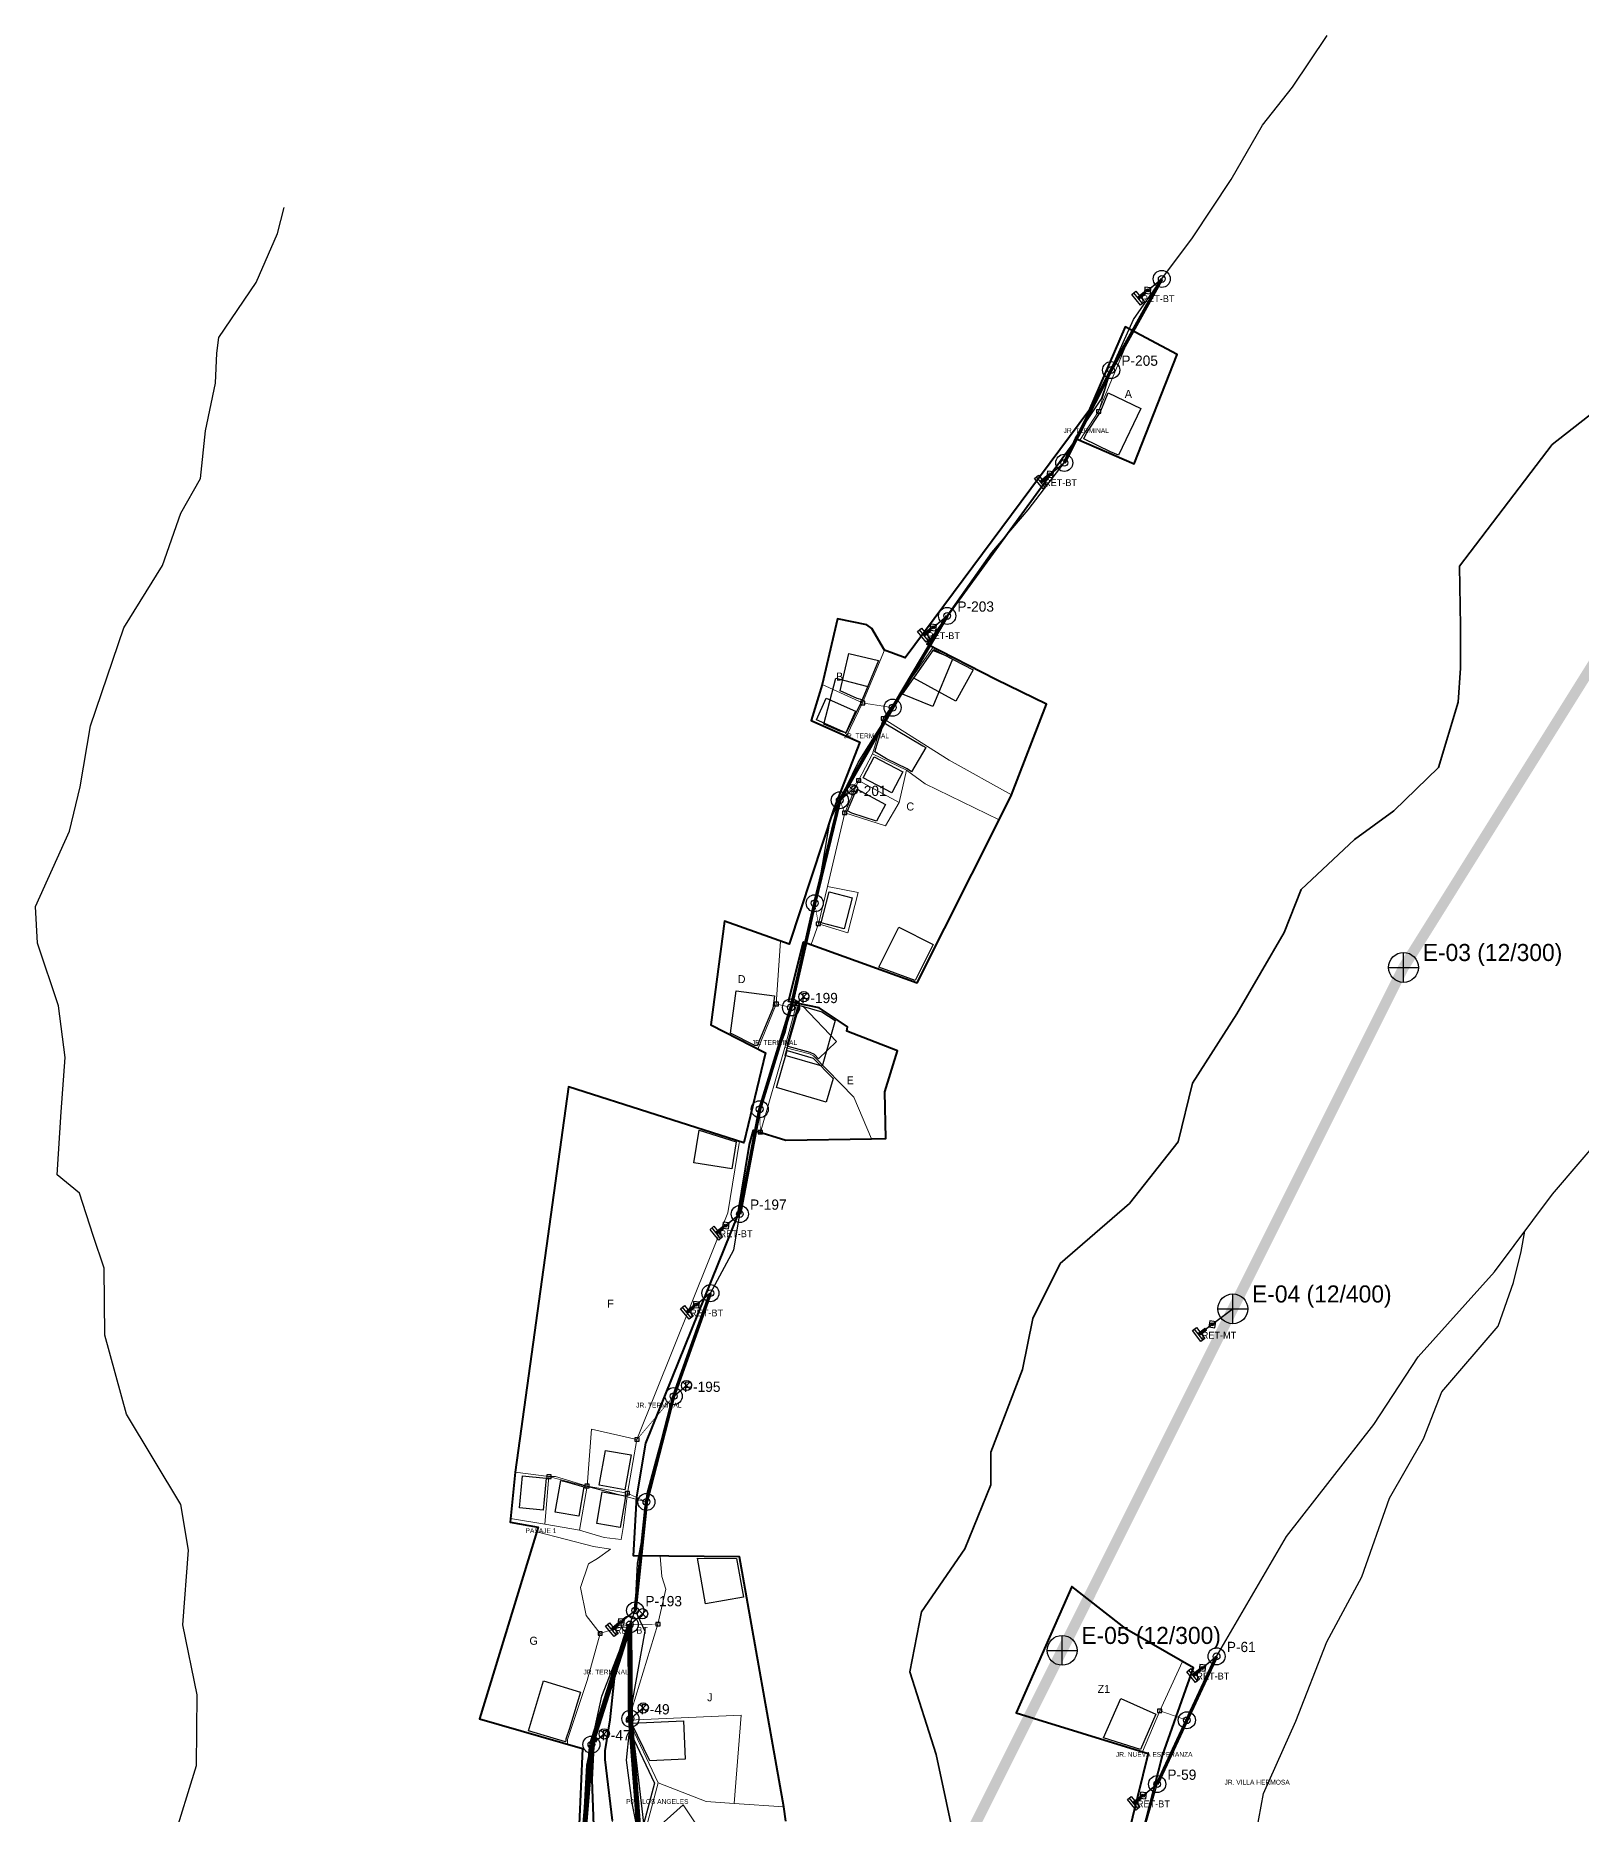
# Model space of a CAD drawing. Header units: metres. Extents: x 425183 to 427629, y 8434421 to 8436790.
# Drawn here: x 425289.5 to 425651.7, y 8436291.6 to 8436708.3 of the extents above; entities that cross this region are included whole.
import ezdxf
from ezdxf.enums import TextEntityAlignment as Align

# ---------------------------------------------------------------- set-up
doc = ezdxf.new("R2010")
doc.units = ezdxf.units.M
for name, color, linetype in [('01_RED_MT_10KV_CONDUCTOR', 1, 'Continuous'), ('02_POSTES_MT_10KV', 1, 'Continuous'), ('04_RETENIDAS_MT_BT', 6, 'Continuous'), ('05_RED_BT_TRONCAL_CAAI', 3, 'Continuous'), ('06_RED_BT_DERIVACION_CAAI', 4, 'Continuous'), ('07_POSTES_BT_CAC', 5, 'Continuous'), ('08_ALUMBRADO_PUBLICO_LED', 30, 'Continuous'), ('08_TOPONIMIA_ROTULOS', 7, 'Continuous'), ('11_ACOMETIDAS_DOMICILIARIAS', 4, 'Continuous'), ('12_CAJAS_PORTAMEDIDOR_LT', 2, 'Continuous')]:
    doc.layers.add(name, color=color, linetype=linetype)
for name, color, linetype, lineweight in [('01_RIOS_Y_CUENCAS', 140, 'Continuous', 35), ('02_CALLES_Y_VIAS', 7, 'Continuous', 25), ('03_MANZANAS_ROTULOS', 6, 'Continuous', 35), ('04_LOTES_PREDIALES', 7, 'Continuous', 15), ('06_HUELLAS_CASAS_COMPLEMENTO', 4, 'Continuous', 25), ('07_EQUIPAMIENTOS', 3, 'Continuous', 40)]:
    doc.layers.add(name, color=color, linetype=linetype, lineweight=lineweight)

msp = doc.modelspace()

# ---------------------------------------------------------------- linework, layer by layer
at = {"layer": '01_RED_MT_10KV_CONDUCTOR', "color": 1, "const_width": 2.5}
for points in [[(425660, 8436570), (425610, 8436490)], [(425610, 8436490), (425570, 8436410)], [(425570, 8436410), (425530, 8436330)], [(425530, 8436330), (425490, 8436250)]]:
    msp.add_lwpolyline(points, dxfattribs=at)
at = {"layer": '01_RIOS_Y_CUENCAS'}
msp.add_lwpolyline([(425505.35, 8436282.94), (425500.45, 8436305.63), (425494.32, 8436324.94), (425497.07, 8436339.05), (425507.19, 8436353.76), (425513.32, 8436368.79), (425513.32, 8436376.45), (425520.68, 8436395.77), (425523.13, 8436407.72), (425529.57, 8436420.6), (425545.82, 8436434.7), (425557.17, 8436449.11), (425560.54, 8436462.91), (425570.96, 8436479.16), (425582, 8436498.17), (425585.98, 8436508.28), (425598.55, 8436519.93), (425607.75, 8436526.68), (425618.18, 8436536.8), (425622.78, 8436552.13), (425623.39, 8436560.1), (425623.39, 8436569.91), (425623.08, 8436584.01), (425644.85, 8436612.52), (425676.12, 8436637.05)], dxfattribs=at)
at = {"layer": '02_CALLES_Y_VIAS'}
for points in [[(425429.96, 8436339.34), (425430.49, 8436350.45), (425432.02, 8436358.34), (425432.79, 8436366.85), (425435.32, 8436376.43), (425439, 8436389.62), (425447.58, 8436413.68), (425453.1, 8436423.8), (425454.48, 8436432.23), (425456.93, 8436443.42), (425458.77, 8436455.53), (425461.99, 8436466.42), (425465.21, 8436475), (425467.97, 8436487.26), (425473.33, 8436510.72), (425475.63, 8436524.51), (425482.22, 8436538), (425495.1, 8436558.55), (425503.07, 8436572.34), (425513.5, 8436587.21), (425522.08, 8436597.18), (425530.51, 8436608.21), (425533.12, 8436614.04), (425539.25, 8436623.24), (425541.86, 8436631.05), (425546.76, 8436641.78), (425553.35, 8436651.29), (425560.56, 8436660.95), (425569.6, 8436674.59), (425576.96, 8436687.31), (425584.01, 8436696.2), (425592.14, 8436708.31)], [(425321.65, 8436285.07), (425327.17, 8436303), (425327.32, 8436319.56), (425323.95, 8436335.96), (425325.33, 8436353.44), (425323.49, 8436364.17), (425310.77, 8436385.32), (425305.71, 8436403.87), (425305.55, 8436419.51), (425302.95, 8436427.17), (425299.73, 8436437.14), (425294.52, 8436441.43), (425295.44, 8436456.15), (425296.36, 8436468.87), (425294.82, 8436480.98), (425289.92, 8436495.69), (425289.46, 8436504.28), (425297.43, 8436521.91), (425299.88, 8436532.33), (425302.33, 8436546.59), (425310.15, 8436569.58), (425319.2, 8436584.15), (425323.49, 8436596.41), (425328.09, 8436604.53), (425329.31, 8436615.72), (425331.61, 8436626.84), (425331.92, 8436633.89), (425332.38, 8436637.57), (425341.12, 8436650.44), (425346.18, 8436661.94), (425347.71, 8436668.07)], [(425541.91, 8436262.44), (425552.27, 8436298.67), (425566.19, 8436328.6), (425582.55, 8436356.68), (425603.02, 8436382.92), (425613.44, 8436398.73), (425631.32, 8436418.65), (425644.9, 8436436.89), (425663.89, 8436459.03), (425681.96, 8436477.65), (425693.88, 8436491.8), (425729.48, 8436520.68)], [(425574.98, 8436284.58), (425577.19, 8436296.47), (425584.8, 8436313.39), (425592.03, 8436331.97), (425600.21, 8436347.22), (425606.69, 8436365.62), (425614.69, 8436379.57), (425618.95, 8436390.53), (425632.17, 8436405.98), (425635.74, 8436416.16), (425637.59, 8436423.45), (425638.46, 8436428.24)], [(425417.07, 8436274.69), (425418.67, 8436303.1), (425422.17, 8436319.27), (425429.96, 8436339.34), (425432.21, 8436334.52), (425429.27, 8436317.99), (425427.82, 8436304.24), (425429.16, 8436294.22), (425432.19, 8436279.01)]]:
    msp.add_lwpolyline(points, dxfattribs=at)
at = {"layer": '02_POSTES_MT_10KV', "color": 1}
for p, q in [((425610, 8436486.5), (425610, 8436493.5)), ((425606.5, 8436490), (425613.5, 8436490)), ((425570, 8436406.5), (425570, 8436413.5)), ((425566.5, 8436410), (425573.5, 8436410)), ((425530, 8436326.5), (425530, 8436333.5)), ((425526.5, 8436330), (425533.5, 8436330))]:
    msp.add_line(p, q, dxfattribs=at)
for centre in [(425610, 8436490), (425570, 8436410), (425530, 8436330)]:
    msp.add_circle(centre, 3.5, dxfattribs=at)
at = {"layer": '04_LOTES_PREDIALES'}
for points in [[(425556.96, 8436633.63), (425546.44, 8436639.2), (425538.54, 8436620.23), (425534.14, 8436613.49), (425546.86, 8436608), (425556.96, 8436633.63)], [(425546.44, 8436639.2), (425556.96, 8436633.63), (425546.86, 8436608), (425534.14, 8436613.49), (425538.54, 8436620.23), (425546.44, 8436639.2)], [(425477.37, 8436571.68), (425484.27, 8436570.27), (425485.45, 8436569.41), (425488.42, 8436564.32), (425483.26, 8436551.95), (425479.47, 8436544.18), (425471.19, 8436547.82), (425473.74, 8436556.25), (425477.37, 8436571.68)], [(425488.42, 8436564.32), (425485.45, 8436569.41), (425484.27, 8436570.27), (425477.37, 8436571.68), (425473.74, 8436556.25), (425483.26, 8436551.95), (425488.42, 8436564.32)], [(425499.8, 8436564.99), (425514.48, 8436557.45), (425526.34, 8436551.65), (425518.16, 8436530.42), (425515.25, 8436524.61), (425496.07, 8436486.35), (425471.19, 8436495.34), (425472.9, 8436500.2), (425475.03, 8436508.94), (425479.06, 8436526.23), (425482.31, 8436533.81), (425485.54, 8436540.03), (425488.08, 8436548.29), (425499.8, 8436564.99)], [(425526.34, 8436551.65), (425514.48, 8436557.45), (425499.8, 8436564.99), (425488.08, 8436548.29), (425503.52, 8436538.56), (425518.16, 8436530.42), (425526.34, 8436551.65)], [(425483.26, 8436551.95), (425473.74, 8436556.25), (425471.19, 8436547.82), (425479.47, 8436544.18), (425483.26, 8436551.95)], [(425488.08, 8436548.29), (425485.54, 8436540.03), (425493.51, 8436536.19), (425497.88, 8436533.01), (425515.25, 8436524.61), (425518.16, 8436530.42), (425503.52, 8436538.56), (425488.08, 8436548.29)], [(425475.03, 8436508.94), (425482.24, 8436507.52), (425479.78, 8436498.08), (425472.9, 8436500.2), (425471.19, 8436495.34), (425496.07, 8436486.35), (425515.25, 8436524.61), (425497.88, 8436533.01), (425493.51, 8436536.19), (425491.79, 8436528.63), (425488.59, 8436523.2), (425479.06, 8436526.23), (425475.03, 8436508.94)], [(425493.51, 8436536.19), (425485.54, 8436540.03), (425482.31, 8436533.81), (425491.79, 8436528.63), (425493.51, 8436536.19)], [(425482.31, 8436533.81), (425479.06, 8436526.23), (425488.59, 8436523.2), (425491.79, 8436528.63), (425482.31, 8436533.81)], [(425482.24, 8436507.52), (425475.03, 8436508.94), (425472.9, 8436500.2), (425479.78, 8436498.08), (425482.24, 8436507.52)], [(425464.04, 8436496.14), (425450.9, 8436500.8), (425447.7, 8436476.51), (425458.69, 8436470.88), (425463.03, 8436481.42), (425464.04, 8436496.14)], [(425450.9, 8436500.8), (425464.04, 8436496.14), (425463.03, 8436481.42), (425458.69, 8436470.88), (425447.7, 8436476.51), (425450.9, 8436500.8)], [(425467.87, 8436481.59), (425473.06, 8436480.51), (425479.73, 8436476.09), (425479.54, 8436475.06), (425491.42, 8436470.43), (425488.48, 8436460.87), (425488.7, 8436449.93), (425485.3, 8436449.86), (425465.3, 8436449.5), (425459.29, 8436451.39), (425465.03, 8436471.22), (425467.87, 8436481.59)], [(425491.42, 8436470.43), (425479.54, 8436475.06), (425479.73, 8436476.09), (425473.06, 8436480.51), (425467.87, 8436481.59), (425465.03, 8436471.22), (425470.79, 8436469.72), (425471.72, 8436469.25), (425481.21, 8436459.64), (425485.3, 8436449.86), (425488.7, 8436449.93), (425488.48, 8436460.87), (425491.42, 8436470.43)], [(425471.72, 8436469.25), (425470.79, 8436469.72), (425465.03, 8436471.22), (425459.29, 8436451.39), (425465.3, 8436449.5), (425485.3, 8436449.86), (425481.21, 8436459.64), (425471.72, 8436469.25)], [(425414.3, 8436462.01), (425454.38, 8436449.28), (425451.69, 8436432.5), (425430.38, 8436379.42), (425428.13, 8436366.82), (425427.26, 8436359.22), (425426.67, 8436355.97), (425422.7, 8436356.46), (425416.89, 8436358.15), (425408.76, 8436359.54), (425400.73, 8436360.92), (425401.82, 8436371.77), (425414.3, 8436462.01)], [(425401.82, 8436371.77), (425409.75, 8436370.7), (425411.3, 8436370.7), (425418.68, 8436368.5), (425419.7, 8436381.86), (425430.38, 8436379.42), (425451.69, 8436432.5), (425454.38, 8436449.28), (425414.3, 8436462.01), (425401.82, 8436371.77)], [(425430.38, 8436379.42), (425419.7, 8436381.86), (425418.68, 8436368.5), (425428.13, 8436366.82), (425430.38, 8436379.42)], [(425401.82, 8436371.77), (425400.73, 8436360.92), (425408.76, 8436359.54), (425409.75, 8436370.7), (425401.82, 8436371.77)], [(425418.68, 8436368.5), (425411.3, 8436370.7), (425409.75, 8436370.7), (425408.76, 8436359.54), (425416.89, 8436358.15), (425418.68, 8436368.5)], [(425427.26, 8436359.22), (425428.13, 8436366.82), (425418.68, 8436368.5), (425416.89, 8436358.15), (425422.7, 8436356.46), (425426.67, 8436355.97), (425427.26, 8436359.22)], [(425393.52, 8436313.94), (425414.09, 8436308.04), (425414.1, 8436309.09), (425418.71, 8436322.94), (425421.75, 8436333.98), (425418.51, 8436338.17), (425417.18, 8436344.74), (425419.02, 8436350.29), (425421.14, 8436351.5), (425424.16, 8436353.73), (425420.2, 8436354.31), (425406.9, 8436357.79), (425393.52, 8436313.94)], [(425406.9, 8436357.79), (425420.2, 8436354.31), (425424.16, 8436353.73), (425421.14, 8436351.5), (425419.02, 8436350.29), (425417.18, 8436344.74), (425418.51, 8436338.17), (425421.75, 8436333.98), (425418.71, 8436322.94), (425414.1, 8436309.09), (425414.09, 8436308.04), (425393.52, 8436313.94), (425406.9, 8436357.79)], [(425436.18, 8436347.3), (425437.11, 8436344.3), (425435.29, 8436336.15), (425428.36, 8436313.64), (425454.79, 8436314.8), (425453.19, 8436294.16), (425464.76, 8436293.37), (425454.38, 8436351.91), (425435.83, 8436352.09), (425436.18, 8436347.3)], [(425545.17, 8436334.87), (425532.25, 8436344.97), (425519.24, 8436315.4), (425548.8, 8436306.23), (425552.89, 8436315.85), (425558.18, 8436327.4), (425545.17, 8436334.87)], [(425532.25, 8436344.97), (425545.17, 8436334.87), (425558.18, 8436327.4), (425552.89, 8436315.85), (425548.8, 8436306.23), (425519.24, 8436315.4), (425532.25, 8436344.97)], [(425422.85, 8436304.43), (425422.88, 8436306.43), (425423.99, 8436313.75), (425425.01, 8436323.4), (425422.72, 8436316.68), (425420.36, 8436309.03), (425419.87, 8436299.65), (425420.25, 8436288.95), (425419.21, 8436281.12), (425425.92, 8436282.2), (425424.53, 8436290.13), (425422.85, 8436304.43)], [(425435.37, 8436298.98), (425446.6, 8436294.61), (425453.19, 8436294.16), (425454.79, 8436314.8), (425428.36, 8436313.64), (425435.37, 8436298.98)], [(425435.37, 8436298.98), (425428.36, 8436313.64), (425432.2, 8436280.56), (425433.22, 8436276.43), (425433.12, 8436280.28), (425432.5, 8436288.41), (425435.37, 8436298.98)], [(425448.86, 8436275.23), (425444.48, 8436288.89), (425441.22, 8436293.81), (425435.29, 8436288.5), (425434.95, 8436278.71), (425436.59, 8436261.19), (425450.02, 8436262.53), (425448.86, 8436275.23)]]:
    msp.add_lwpolyline(points, close=True, dxfattribs=at)
at = {"layer": '04_RETENIDAS_MT_BT', "color": 7}
for p, q in [((425548.86, 8436645.55), (425546.84, 8436648.03)), ((425526.02, 8436602.47), (425524, 8436604.95)), ((425498.58, 8436566.6), (425496.56, 8436569.08)), ((425449.99, 8436426.49), (425447.97, 8436428.97)), ((425443.09, 8436407.94), (425441.07, 8436410.42)), ((425562.96, 8436402.72), (425561.04, 8436405.28)), ((425425.47, 8436333.6), (425423.45, 8436336.08)), ((425561.7, 8436322.86), (425559.68, 8436325.34)), ((425547.78, 8436292.93), (425545.76, 8436295.41))]:
    msp.add_line(p, q, dxfattribs=at)
at = {"layer": '04_RETENIDAS_MT_BT', "color": 2, "const_width": 0.85}
for points in [[(425549.55, 8436648.18), (425547.85, 8436646.79)], [(425526.71, 8436605.1), (425525.01, 8436603.71)], [(425499.27, 8436569.23), (425497.57, 8436567.84)], [(425450.68, 8436429.12), (425448.98, 8436427.73)], [(425443.78, 8436410.57), (425442.08, 8436409.18)], [(425563.76, 8436405.32), (425562, 8436404)], [(425426.16, 8436336.23), (425424.46, 8436334.84)], [(425562.39, 8436325.49), (425560.69, 8436324.1)], [(425548.47, 8436295.56), (425546.77, 8436294.17)]]:
    msp.add_lwpolyline(points, dxfattribs=at)
at = {"layer": '04_RETENIDAS_MT_BT', "color": 6, "const_width": 0.35}
for points in [[(425553.35, 8436651.29), (425547.85, 8436646.79)], [(425530.51, 8436608.21), (425525.01, 8436603.71)], [(425503.07, 8436572.34), (425497.57, 8436567.84)], [(425454.48, 8436432.23), (425448.98, 8436427.73)], [(425447.58, 8436413.68), (425442.08, 8436409.18)], [(425570, 8436410), (425562, 8436404)], [(425429.96, 8436339.34), (425424.46, 8436334.84)], [(425566.19, 8436328.6), (425560.69, 8436324.1)], [(425552.27, 8436298.67), (425546.77, 8436294.17)]]:
    msp.add_lwpolyline(points, dxfattribs=at)
at = {"layer": '04_RETENIDAS_MT_BT', "color": 2}
for points in [[(425549.28, 8436647.96), (425550.68, 8436647.82), (425550.82, 8436649.22), (425549.42, 8436649.36), (425549.28, 8436647.96)], [(425526.44, 8436604.88), (425527.84, 8436604.74), (425527.98, 8436606.14), (425526.58, 8436606.28), (425526.44, 8436604.88)], [(425499, 8436569.01), (425500.4, 8436568.87), (425500.54, 8436570.27), (425499.14, 8436570.41), (425499, 8436569.01)], [(425450.41, 8436428.9), (425451.81, 8436428.76), (425451.95, 8436430.16), (425450.55, 8436430.3), (425450.41, 8436428.9)], [(425443.51, 8436410.35), (425444.91, 8436410.21), (425445.05, 8436411.61), (425443.65, 8436411.75), (425443.51, 8436410.35)], [(425564.4, 8436405.8), (425565.8, 8436405.6), (425566, 8436407), (425564.6, 8436407.2), (425564.4, 8436405.8)], [(425425.89, 8436336.01), (425427.29, 8436335.87), (425427.43, 8436337.27), (425426.03, 8436337.41), (425425.89, 8436336.01)], [(425562.12, 8436325.27), (425563.52, 8436325.13), (425563.66, 8436326.53), (425562.26, 8436326.67), (425562.12, 8436325.27)], [(425548.2, 8436295.34), (425549.6, 8436295.2), (425549.74, 8436296.6), (425548.34, 8436296.74), (425548.2, 8436295.34)]]:
    msp.add_lwpolyline(points, dxfattribs=at)
at = {"layer": '04_RETENIDAS_MT_BT', "color": 6}
for points in [[(425548.4, 8436645.17), (425546.37, 8436647.65), (425547.3, 8436648.41), (425549.33, 8436645.93), (425548.4, 8436645.17)], [(425525.56, 8436602.09), (425523.53, 8436604.57), (425524.46, 8436605.33), (425526.49, 8436602.85), (425525.56, 8436602.09)], [(425498.12, 8436566.22), (425496.09, 8436568.7), (425497.02, 8436569.46), (425499.05, 8436566.98), (425498.12, 8436566.22)], [(425449.53, 8436426.11), (425447.5, 8436428.59), (425448.43, 8436429.35), (425450.46, 8436426.87), (425449.53, 8436426.11)], [(425442.63, 8436407.56), (425440.6, 8436410.04), (425441.53, 8436410.8), (425443.56, 8436408.32), (425442.63, 8436407.56)], [(425562.48, 8436402.36), (425560.56, 8436404.92), (425561.52, 8436405.64), (425563.44, 8436403.08), (425562.48, 8436402.36)], [(425425.01, 8436333.22), (425422.98, 8436335.7), (425423.91, 8436336.46), (425425.94, 8436333.98), (425425.01, 8436333.22)], [(425561.24, 8436322.48), (425559.21, 8436324.96), (425560.14, 8436325.72), (425562.17, 8436323.24), (425561.24, 8436322.48)], [(425547.32, 8436292.55), (425545.29, 8436295.03), (425546.22, 8436295.79), (425548.25, 8436293.31), (425547.32, 8436292.55)]]:
    msp.add_lwpolyline(points, dxfattribs=at)
at = {"layer": '04_RETENIDAS_MT_BT', "color": 2}
for centre in [(425550.05, 8436648.59), (425527.21, 8436605.51), (425499.77, 8436569.64), (425451.18, 8436429.53), (425444.28, 8436410.98), (425565.2, 8436406.4), (425426.66, 8436336.64), (425562.89, 8436325.9), (425548.97, 8436295.97)]:
    msp.add_circle(centre, 0.35, dxfattribs=at)
at = {"layer": '05_RED_BT_TRONCAL_CAAI', "color": 3, "const_width": 1.2}
for points in [[(425419.71, 8436307.92), (425428.69, 8436336.07)], [(425428.69, 8436336.07), (425428.85, 8436314)], [(425428.85, 8436314), (425431.06, 8436284.7)], [(425417.28, 8436278.44), (425419.71, 8436307.92)]]:
    msp.add_lwpolyline(points, dxfattribs=at)
at = {"layer": '06_HUELLAS_CASAS_COMPLEMENTO'}
for points in [[(425541.34, 8436610.82), (425535.07, 8436613.82), (425535.73, 8436615.19), (425538.9, 8436620.04), (425540.79, 8436624.59), (425548.48, 8436620.91), (425543.25, 8436609.99), (425541.34, 8436610.82)], [(425541.34, 8436610.82), (425535.07, 8436613.82), (425535.73, 8436615.19), (425538.9, 8436620.04), (425540.79, 8436624.59), (425548.48, 8436620.91), (425543.25, 8436609.99), (425541.34, 8436610.82)], [(425483.14, 8436552.7), (425481.96, 8436552.98), (425477.99, 8436554.77), (425480.04, 8436563.52), (425486.97, 8436561.89), (425483.14, 8436552.7)], [(425504.29, 8436562.23), (425499.74, 8436551.09), (425492.59, 8436554.02), (425499.77, 8436564.25), (425502.73, 8436563.04), (425504.29, 8436562.23)], [(425499.93, 8436564.47), (425509.17, 8436559.73), (425505.07, 8436552.34), (425495.24, 8436557.8), (425499.93, 8436564.47)], [(425482.9, 8436552.12), (425479.39, 8436544.92), (425477.9, 8436545.31), (425474.15, 8436546.96), (425476.95, 8436557.77), (425484.45, 8436555.83), (425482.9, 8436552.12)], [(425472.46, 8436548.02), (425474.75, 8436553.1), (425481.62, 8436550.01), (425479.33, 8436544.92), (425472.46, 8436548.02)], [(425498.1, 8436541.5), (425494.71, 8436535.81), (425493.72, 8436536.53), (425488.82, 8436538.89), (425486.1, 8436540.5), (425488.08, 8436546.91), (425488.33, 8436547.33), (425497.38, 8436541.95), (425498.1, 8436541.5)], [(425483.39, 8436534.38), (425485.96, 8436539.33), (425492.65, 8436535.85), (425490.07, 8436530.9), (425483.39, 8436534.38)], [(425480.71, 8436526.13), (425479.69, 8436526.68), (425481.43, 8436530.75), (425482, 8436531.78), (425488.6, 8436528.17), (425486.48, 8436524.29), (425480.71, 8436526.13)], [(425475.44, 8436507.72), (425480.83, 8436506.31), (425478.93, 8436499.03), (425473.54, 8436500.43), (425475.44, 8436507.72)], [(425487.04, 8436490.04), (425491.75, 8436499.45), (425499.82, 8436495.4), (425495.59, 8436486.95), (425487.04, 8436490.04)], [(425458.56, 8436471.6), (425458.02, 8436471.67), (425452.32, 8436474.59), (425453.62, 8436484.54), (425462.57, 8436483.36), (425462.19, 8436480.44), (425458.56, 8436471.6)], [(425458.56, 8436471.6), (425458.02, 8436471.67), (425452.32, 8436474.59), (425453.62, 8436484.54), (425462.57, 8436483.36), (425462.19, 8436480.44), (425458.56, 8436471.6)], [(425468.86, 8436480.98), (425473.71, 8436479.6), (425476.83, 8436477.53), (425473.81, 8436466.9), (425465.13, 8436469.37), (425468.45, 8436481.06), (425468.86, 8436480.98)], [(425471.96, 8436469.58), (425470.93, 8436470.1), (425465.79, 8436471.44), (425465.57, 8436471.67), (425468.07, 8436480.82), (425468.35, 8436481.08), (425469.26, 8436480.89), (425477.12, 8436472.61), (425472.91, 8436468.61), (425471.96, 8436469.58)], [(425476.35, 8436463.99), (425474.75, 8436458.45), (425463.04, 8436461.83), (425465.55, 8436470.5), (425471.67, 8436468.73), (425476.35, 8436463.99)], [(425453.64, 8436449.1), (425452.64, 8436442.81), (425443.72, 8436444.24), (425444.95, 8436451.86), (425453.64, 8436449.1)], [(425453.64, 8436449.1), (425452.64, 8436442.81), (425443.72, 8436444.24), (425444.95, 8436451.86), (425453.64, 8436449.1)], [(425422.97, 8436376.86), (425429.02, 8436375.78), (425427.56, 8436367.62), (425421.51, 8436368.7), (425422.97, 8436376.86)], [(425408.39, 8436362.84), (425402.84, 8436363.39), (425403.59, 8436370.89), (425409.14, 8436370.33), (425408.39, 8436362.84)], [(425417.93, 8436368.3), (425416.75, 8436361.42), (425411.25, 8436362.36), (425412.53, 8436369.78), (425413.59, 8436369.6), (425417.93, 8436368.3)], [(425427.47, 8436364.57), (425426.47, 8436358.8), (425420.98, 8436359.75), (425422.25, 8436367.17), (425427.66, 8436366.24), (425427.47, 8436364.57)], [(425453.74, 8436351.52), (425455.34, 8436342.46), (425446.45, 8436340.89), (425444.55, 8436351.61), (425453.74, 8436351.52)], [(425413.7, 8436309.16), (425413.7, 8436308.91), (425413.6, 8436308.59), (425410.75, 8436309.41), (425404.95, 8436311.18), (425408.51, 8436322.84), (425417.15, 8436320.2), (425414.55, 8436311.7), (425413.7, 8436309.16)], [(425413.7, 8436309.16), (425413.7, 8436308.91), (425413.6, 8436308.59), (425410.75, 8436309.41), (425404.95, 8436311.18), (425408.51, 8436322.84), (425417.15, 8436320.2), (425414.55, 8436311.7), (425413.7, 8436309.16)], [(425539.67, 8436309.48), (425543.73, 8436318.71), (425551.99, 8436315.07), (425548.35, 8436306.79), (425539.67, 8436309.48)], [(425539.67, 8436309.48), (425543.73, 8436318.71), (425551.99, 8436315.07), (425548.35, 8436306.79), (425539.67, 8436309.48)], [(425429.13, 8436312.97), (425441.27, 8436313.5), (425441.66, 8436304.49), (425433.36, 8436304.12), (425429.13, 8436312.97)], [(425431.97, 8436289.5), (425429.71, 8436308.96), (425434.52, 8436298.9), (425431.97, 8436289.5)]]:
    msp.add_lwpolyline(points, close=True, dxfattribs=at)
at = {"layer": '06_RED_BT_DERIVACION_CAAI', "color": 4, "const_width": 0.8}
for points in [[(425541.49, 8436629.95), (425553.35, 8436651.29)], [(425530.51, 8436608.21), (425541.49, 8436629.95)], [(425490.28, 8436550.86), (425503.07, 8436572.34)], [(425477.91, 8436529.17), (425490.28, 8436550.86)], [(425472.03, 8436505.03), (425477.91, 8436529.17)], [(425466.48, 8436480.64), (425472.03, 8436505.03)], [(425459.14, 8436456.78), (425466.48, 8436480.64)], [(425454.48, 8436432.23), (425459.14, 8436456.78)], [(425438.98, 8436389.55), (425447.58, 8436413.68)], [(425432.6, 8436364.77), (425438.98, 8436389.55)], [(425429.96, 8436339.34), (425432.6, 8436364.77)], [(425559.23, 8436313.63), (425566.19, 8436328.6)], [(425552.27, 8436298.67), (425559.23, 8436313.63)]]:
    msp.add_lwpolyline(points, dxfattribs=at)
at = {"layer": '07_EQUIPAMIENTOS'}
for points in [[(425465.25, 8436290.01), (425464.76, 8436293.37), (425454.38, 8436351.91), (425429.54, 8436352.15), (425430.37, 8436365.94), (425432.45, 8436378.52), (425454.04, 8436431.85), (425456.73, 8436448.54), (425457.68, 8436451.89), (425465.3, 8436449.5), (425485.3, 8436449.86), (425488.7, 8436449.93), (425488.48, 8436460.87), (425491.42, 8436470.43), (425479.54, 8436475.06), (425479.73, 8436476.09), (425473.06, 8436480.51), (425465.85, 8436482.01), (425469.38, 8436496), (425496.07, 8436486.35), (425515.25, 8436524.61), (425518.16, 8436530.42), (425526.34, 8436551.65), (425514.48, 8436557.45), (425498.3, 8436565.76), (425533.39, 8436613.81), (425546.86, 8436608), (425556.96, 8436633.63), (425544.74, 8436640.1), (425544.74, 8436640.1), (425536.24, 8436620.36), (425493.26, 8436562.55), (425488.42, 8436564.32), (425485.45, 8436569.41), (425484.27, 8436570.27), (425477.37, 8436571.68), (425473.74, 8436556.25), (425471.19, 8436547.82), (425482.59, 8436542.81), (425476.48, 8436527.18), (425466.03, 8436495.43), (425450.9, 8436500.8), (425447.7, 8436476.51), (425460.51, 8436469.95), (425455.46, 8436448.94), (425414.3, 8436462.01), (425401.82, 8436371.77), (425400.64, 8436360.06), (425407.22, 8436358.84), (425393.52, 8436313.94), (425417.61, 8436307.03), (425416.82, 8436289.21)], [(425535.55, 8436235.04), (425553.52, 8436305.37), (425560.82, 8436325.88), (425545.17, 8436334.87), (425532.25, 8436344.97), (425519.24, 8436315.4), (425550.15, 8436305.81), (425532.89, 8436235.74)], [(425420.25, 8436288.95), (425419.87, 8436299.65), (425420.36, 8436309.03), (425422.72, 8436316.68), (425425.01, 8436323.4), (425425.01, 8436323.4), (425423.99, 8436313.75), (425422.88, 8436306.43), (425422.85, 8436304.43), (425424.53, 8436290.13)]]:
    msp.add_lwpolyline(points, dxfattribs=at)
at = {"layer": '07_POSTES_BT_CAC', "color": 5}
for centre, radius in [((425553.35, 8436651.29), 2), ((425553.35, 8436651.29), 0.8), ((425541.49, 8436629.95), 2), ((425541.49, 8436629.95), 0.8), ((425530.51, 8436608.21), 2), ((425530.51, 8436608.21), 0.8), ((425503.07, 8436572.34), 2), ((425503.07, 8436572.34), 0.8), ((425490.28, 8436550.86), 2), ((425490.28, 8436550.86), 0.8), ((425477.91, 8436529.17), 2), ((425477.91, 8436529.17), 0.8), ((425472.03, 8436505.03), 2), ((425472.03, 8436505.03), 0.8), ((425466.48, 8436480.64), 2), ((425466.48, 8436480.64), 0.8), ((425459.14, 8436456.78), 2), ((425459.14, 8436456.78), 0.8), ((425454.48, 8436432.23), 2), ((425454.48, 8436432.23), 0.8), ((425447.58, 8436413.68), 2), ((425447.58, 8436413.68), 0.8), ((425438.98, 8436389.55), 2), ((425438.98, 8436389.55), 0.8), ((425432.6, 8436364.77), 2), ((425432.6, 8436364.77), 0.8), ((425429.96, 8436339.34), 2), ((425429.96, 8436339.34), 0.8), ((425428.69, 8436336.07), 2), ((425428.69, 8436336.07), 0.8), ((425566.19, 8436328.6), 2), ((425566.19, 8436328.6), 0.8), ((425428.85, 8436314), 2), ((425559.23, 8436313.63), 2), ((425428.85, 8436314), 0.8), ((425559.23, 8436313.63), 0.8), ((425419.71, 8436307.92), 2), ((425419.71, 8436307.92), 0.8), ((425552.27, 8436298.67), 2), ((425552.27, 8436298.67), 0.8)]:
    msp.add_circle(centre, radius, dxfattribs=at)
at = {"layer": '08_ALUMBRADO_PUBLICO_LED', "color": 30}
for p, q in [((425480.11, 8436530.87), (425481.71, 8436532.47)), ((425480.11, 8436532.47), (425481.71, 8436530.87)), ((425477.91, 8436529.17), (425480.91, 8436531.67)), ((425466.48, 8436480.64), (425469.48, 8436483.14)), ((425468.68, 8436482.34), (425470.28, 8436483.94)), ((425468.68, 8436483.94), (425470.28, 8436482.34)), ((425438.98, 8436389.55), (425441.98, 8436392.05)), ((425441.18, 8436391.25), (425442.78, 8436392.85)), ((425441.18, 8436392.85), (425442.78, 8436391.25)), ((425428.69, 8436336.07), (425431.69, 8436338.57)), ((425430.89, 8436337.77), (425432.49, 8436339.37)), ((425430.89, 8436339.37), (425432.49, 8436337.77)), ((425428.85, 8436314), (425431.85, 8436316.5)), ((425431.05, 8436315.7), (425432.65, 8436317.3)), ((425431.05, 8436317.3), (425432.65, 8436315.7)), ((425421.91, 8436309.62), (425423.51, 8436311.22)), ((425421.91, 8436311.22), (425423.51, 8436309.62)), ((425419.71, 8436307.92), (425422.71, 8436310.42))]:
    msp.add_line(p, q, dxfattribs=at)
for centre in [(425480.91, 8436531.67), (425469.48, 8436483.14), (425441.98, 8436392.05), (425431.69, 8436338.57), (425431.85, 8436316.5), (425422.71, 8436310.42)]:
    msp.add_circle(centre, 1.2, dxfattribs=at)
at = {"layer": '11_ACOMETIDAS_DOMICILIARIAS', "color": 4, "const_width": 0.15}
for points in [[(425541.49, 8436629.95), (425538.54, 8436620.23)], [(425541.49, 8436629.95), (425538.54, 8436620.23)], [(425490.28, 8436550.86), (425483.26, 8436551.95)], [(425490.28, 8436550.86), (425483.26, 8436551.95)], [(425490.28, 8436550.86), (425483.26, 8436551.95)], [(425490.28, 8436550.86), (425488.08, 8436548.29)], [(425490.28, 8436550.86), (425488.08, 8436548.29)], [(425477.91, 8436529.17), (425482.31, 8436533.81)], [(425477.91, 8436529.17), (425479.06, 8436526.23)], [(425477.91, 8436529.17), (425479.06, 8436526.23)], [(425472.03, 8436505.03), (425472.9, 8436500.2)], [(425472.03, 8436505.03), (425472.9, 8436500.2)], [(425466.48, 8436480.64), (425463.03, 8436481.42)], [(425466.48, 8436480.64), (425463.03, 8436481.42)], [(425466.48, 8436480.64), (425467.87, 8436481.59)], [(425466.48, 8436480.64), (425467.87, 8436481.59)], [(425459.14, 8436456.78), (425459.29, 8436451.39)], [(425438.98, 8436389.55), (425430.38, 8436379.42)], [(425438.98, 8436389.55), (425430.38, 8436379.42)], [(425432.6, 8436364.77), (425409.75, 8436370.7)], [(425432.6, 8436364.77), (425418.68, 8436368.5)], [(425432.6, 8436364.77), (425428.13, 8436366.82)], [(425432.6, 8436364.77), (425428.13, 8436366.82)], [(425428.69, 8436336.07), (425421.75, 8436333.98)], [(425428.69, 8436336.07), (425421.75, 8436333.98)], [(425428.69, 8436336.07), (425435.29, 8436336.15)], [(425559.23, 8436313.63), (425552.89, 8436315.85)], [(425559.23, 8436313.63), (425552.89, 8436315.85)], [(425428.85, 8436314), (425428.36, 8436313.64)], [(425419.71, 8436307.92), (425420.36, 8436309.03)]]:
    msp.add_lwpolyline(points, dxfattribs=at)
at = {"layer": '12_CAJAS_PORTAMEDIDOR_LT', "color": 2}
for points in [[(425538.04, 8436619.83), (425539.04, 8436619.83), (425539.04, 8436620.63), (425538.04, 8436620.63), (425538.04, 8436619.83)], [(425538.04, 8436619.83), (425539.04, 8436619.83), (425539.04, 8436620.63), (425538.04, 8436620.63), (425538.04, 8436619.83)], [(425482.76, 8436551.55), (425483.76, 8436551.55), (425483.76, 8436552.35), (425482.76, 8436552.35), (425482.76, 8436551.55)], [(425482.76, 8436551.55), (425483.76, 8436551.55), (425483.76, 8436552.35), (425482.76, 8436552.35), (425482.76, 8436551.55)], [(425482.76, 8436551.55), (425483.76, 8436551.55), (425483.76, 8436552.35), (425482.76, 8436552.35), (425482.76, 8436551.55)], [(425487.58, 8436547.89), (425488.58, 8436547.89), (425488.58, 8436548.69), (425487.58, 8436548.69), (425487.58, 8436547.89)], [(425487.58, 8436547.89), (425488.58, 8436547.89), (425488.58, 8436548.69), (425487.58, 8436548.69), (425487.58, 8436547.89)], [(425481.81, 8436533.41), (425482.81, 8436533.41), (425482.81, 8436534.21), (425481.81, 8436534.21), (425481.81, 8436533.41)], [(425478.56, 8436525.83), (425479.56, 8436525.83), (425479.56, 8436526.63), (425478.56, 8436526.63), (425478.56, 8436525.83)], [(425478.56, 8436525.83), (425479.56, 8436525.83), (425479.56, 8436526.63), (425478.56, 8436526.63), (425478.56, 8436525.83)], [(425472.4, 8436499.8), (425473.4, 8436499.8), (425473.4, 8436500.6), (425472.4, 8436500.6), (425472.4, 8436499.8)], [(425472.4, 8436499.8), (425473.4, 8436499.8), (425473.4, 8436500.6), (425472.4, 8436500.6), (425472.4, 8436499.8)], [(425462.53, 8436481.02), (425463.53, 8436481.02), (425463.53, 8436481.82), (425462.53, 8436481.82), (425462.53, 8436481.02)], [(425462.53, 8436481.02), (425463.53, 8436481.02), (425463.53, 8436481.82), (425462.53, 8436481.82), (425462.53, 8436481.02)], [(425467.37, 8436481.19), (425468.37, 8436481.19), (425468.37, 8436481.99), (425467.37, 8436481.99), (425467.37, 8436481.19)], [(425467.37, 8436481.19), (425468.37, 8436481.19), (425468.37, 8436481.99), (425467.37, 8436481.99), (425467.37, 8436481.19)], [(425458.79, 8436450.99), (425459.79, 8436450.99), (425459.79, 8436451.79), (425458.79, 8436451.79), (425458.79, 8436450.99)], [(425429.88, 8436379.02), (425430.88, 8436379.02), (425430.88, 8436379.82), (425429.88, 8436379.82), (425429.88, 8436379.02)], [(425429.88, 8436379.02), (425430.88, 8436379.02), (425430.88, 8436379.82), (425429.88, 8436379.82), (425429.88, 8436379.02)], [(425409.25, 8436370.3), (425410.25, 8436370.3), (425410.25, 8436371.1), (425409.25, 8436371.1), (425409.25, 8436370.3)], [(425418.18, 8436368.1), (425419.18, 8436368.1), (425419.18, 8436368.9), (425418.18, 8436368.9), (425418.18, 8436368.1)], [(425427.63, 8436366.42), (425428.63, 8436366.42), (425428.63, 8436367.22), (425427.63, 8436367.22), (425427.63, 8436366.42)], [(425427.63, 8436366.42), (425428.63, 8436366.42), (425428.63, 8436367.22), (425427.63, 8436367.22), (425427.63, 8436366.42)], [(425434.79, 8436335.75), (425435.79, 8436335.75), (425435.79, 8436336.55), (425434.79, 8436336.55), (425434.79, 8436335.75)], [(425421.25, 8436333.58), (425422.25, 8436333.58), (425422.25, 8436334.38), (425421.25, 8436334.38), (425421.25, 8436333.58)], [(425421.25, 8436333.58), (425422.25, 8436333.58), (425422.25, 8436334.38), (425421.25, 8436334.38), (425421.25, 8436333.58)], [(425552.39, 8436315.45), (425553.39, 8436315.45), (425553.39, 8436316.25), (425552.39, 8436316.25), (425552.39, 8436315.45)], [(425552.39, 8436315.45), (425553.39, 8436315.45), (425553.39, 8436316.25), (425552.39, 8436316.25), (425552.39, 8436315.45)], [(425427.86, 8436313.24), (425428.86, 8436313.24), (425428.86, 8436314.04), (425427.86, 8436314.04), (425427.86, 8436313.24)], [(425419.86, 8436308.63), (425420.86, 8436308.63), (425420.86, 8436309.43), (425419.86, 8436309.43), (425419.86, 8436308.63)]]:
    msp.add_lwpolyline(points, dxfattribs=at)

# ---------------------------------------------------------------- texts
at = {"layer": '02_POSTES_MT_10KV', "color": 1}
for s, p in [('E-03 (12/300)', (425614.5, 8436491.5)), ('E-04 (12/400)', (425574.5, 8436411.5)), ('E-05 (12/300)', (425534.5, 8436331.5))]:
    msp.add_text(s, height=4, dxfattribs=at).set_placement(p)
at = {"layer": '03_MANZANAS_ROTULOS'}
for s, height, p in [('A', 1.88, (425545.52, 8436624.37)), ('B', 1.88, (425477.85, 8436558.14)), ('C', 1.88, (425494.42, 8436527.7)), ('D', 1.88, (425454.9, 8436487.25)), ('E', 1.88, (425480.35, 8436463.55)), ('F', 1.88, (425424.19, 8436411.23)), ('G', 1.88, (425406.17, 8436332.25)), ('J', 1.88, (425447.45, 8436319.01)), ('Z1', 1.875, (425539.78, 8436320.98))]:
    msp.add_text(s, height=height, dxfattribs=at).set_placement(p, align=Align.MIDDLE_CENTER)
at = {"layer": '04_RETENIDAS_MT_BT', "color": 6}
for s, p in [('RET-BT', (425548.61, 8436645.86)), ('RET-BT', (425525.77, 8436602.78)), ('RET-BT', (425498.33, 8436566.91)), ('RET-BT', (425449.74, 8436426.8)), ('RET-BT', (425442.84, 8436408.25)), ('RET-MT', (425562.72, 8436403.04)), ('RET-BT', (425425.22, 8436333.91)), ('RET-BT', (425561.45, 8436323.17)), ('RET-BT', (425547.53, 8436293.24))]:
    msp.add_text(s, height=1.6, dxfattribs=at).set_placement(p)
at = {"layer": '07_POSTES_BT_CAC', "color": 5}
for s, p in [('P-205', (425543.89, 8436630.95)), ('P-203', (425505.47, 8436573.34)), ('P-201', (425480.31, 8436530.17)), ('P-199', (425468.88, 8436481.64)), ('P-197', (425456.88, 8436433.23)), ('P-195', (425441.38, 8436390.55)), ('P-193', (425432.36, 8436340.34)), ('P-61', (425568.59, 8436329.6)), ('P-49', (425431.25, 8436315)), ('P-47', (425422.11, 8436308.92)), ('P-59', (425554.67, 8436299.67))]:
    msp.add_text(s, height=2.4, dxfattribs=at).set_placement(p)
at = {"layer": '08_TOPONIMIA_ROTULOS'}
for s, p in [('JR. TERMINAL', (425535.66, 8436615.76)), ('JR. TERMINAL', (425484.13, 8436544.25)), ('JR. TERMINAL', (425462.59, 8436472.4)), ('JR. TERMINAL', (425435.5, 8436387.45)), ('PASAJE 1', (425407.89, 8436358.05)), ('JR. TERMINAL', (425423.14, 8436324.92)), ('JR. NUEVA ESPERANZA', (425551.59, 8436305.62)), ('JR. VILLA HERMOSA', (425575.7, 8436299.11)), ('PJE. LOS ANGELES', (425435.16, 8436294.58))]:
    msp.add_text(s, height=1.125, dxfattribs=at).set_placement(p, align=Align.MIDDLE_CENTER)

doc.saveas('drawing.dxf')
